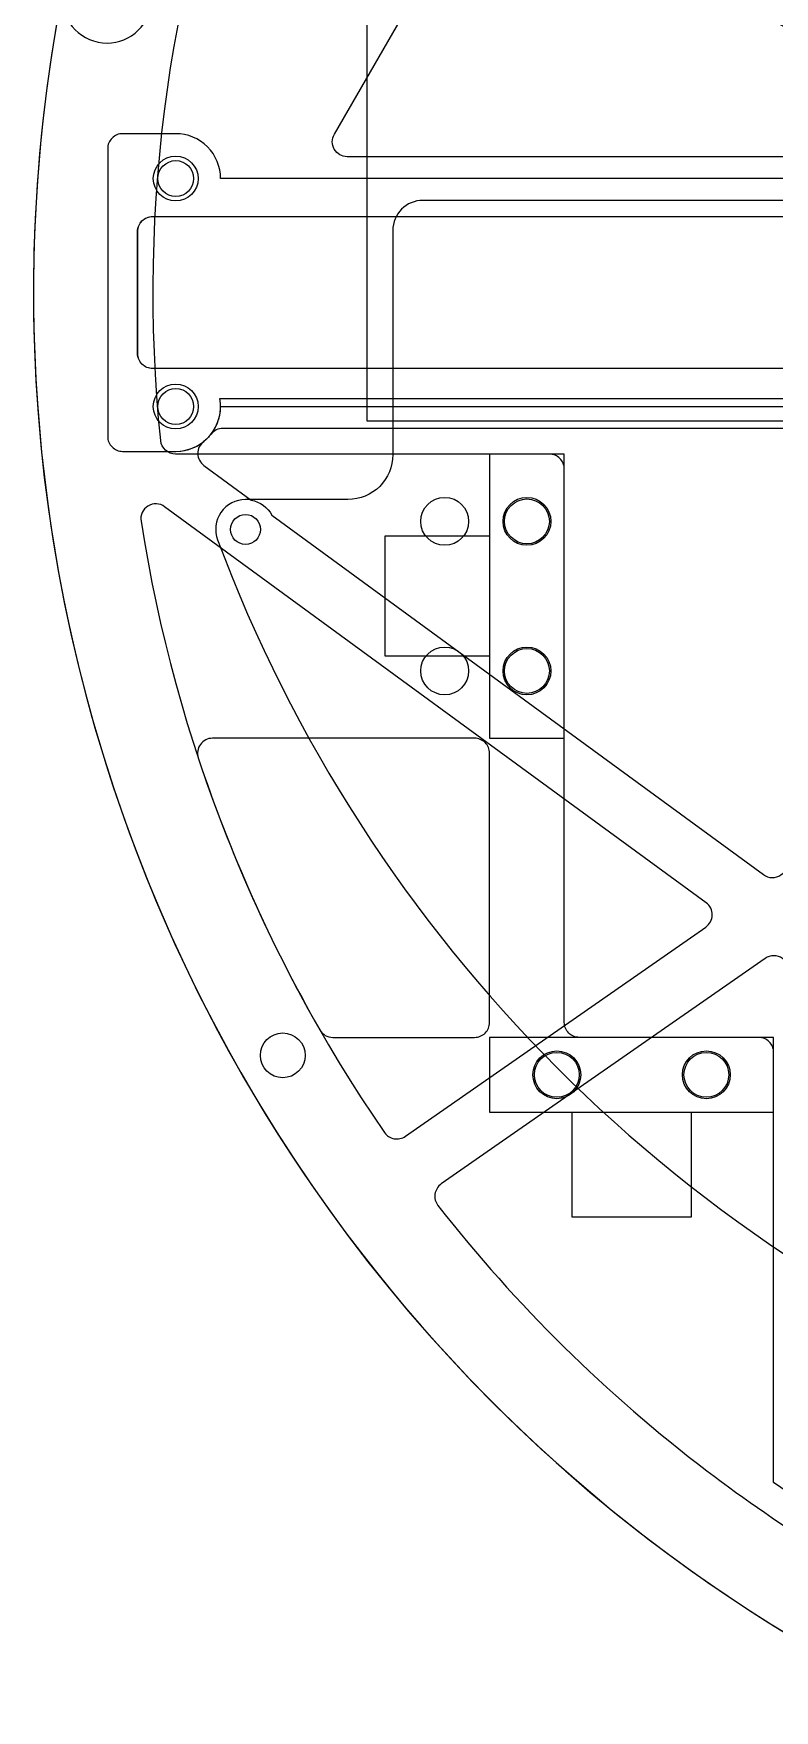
# Model space of a CAD drawing. Header units: inches. Extents: x 0 to 210, y 0 to 179.
# Drawn here: x 0 to 49.6, y 0 to 112.1 of the extents above; entities that cross this region are included whole.
import ezdxf

# ---------------------------------------------------------------- set-up
doc = ezdxf.new("R2010")
doc.units = ezdxf.units.IN
doc.header["$MEASUREMENT"] = 0
for name, color, linetype in [('4段目', 71, 'Continuous'), ('カバー', 6, 'Continuous'), ('基板', 4, 'Continuous'), ('穴', 3, 'Continuous'), ('超音波センサ', 4, 'Continuous')]:
    doc.layers.add(name, color=color, linetype=linetype)

msp = doc.modelspace()

# ---------------------------------------------------------------- linework, layer by layer
for points in [[(33.76, 122.07), (62.04, 105.75, -0.767327), (61.54, 103.88), (20.98, 103.88, -0.57735), (20.12, 105.38), (29.43, 121.51, -0.317837), (30.48, 121.99, 0.125968), (32.95, 122.15, -0.213422)], [(6.97, 90.72), (6.97, 98.88, -0.414214), (7.97, 99.88), (90.43, 99.88, -0.414214), (91.43, 98.88), (91.43, 90.72, -0.414214), (90.43, 89.72), (7.97, 89.72, -0.414214)], [(15.94, 79.92), (48.82, 55.88, 0.320104), (49.99, 55.87), (88.36, 82.58, 0.597767), (88.01, 84.31, -0.154834), (86.51, 85.33, 0.231089), (85.73, 85.72), (12.66, 85.72, 0.231089), (11.87, 85.33, -0.059752), (11.37, 84.83, 0.495694), (11.4, 83.24), (14.56, 80.92, -0.224377)], [(7.19, 79.51, 0.112515), (23.47, 38.64, 0.415644), (24.87, 38.39), (44.97, 52.38, 0.515032), (44.99, 54), (8.77, 80.48, 0.668446)]]:
    msp.add_lwpolyline(points, format="xyb", close=True)
for points in [[(1.97, 115.06, 0.340828), (59.23, 0.3, 0.113242)], [(45.04, 16.02, 0.048184), (61.23, 6), (67, 6, 0.414214), (70, 9), (70, 19.91, 0.209851), (69.68, 20.64, -1.259627), (72.89, 22.84, 0.309606), (73.83, 22.2), (85.44, 22.2, 0.725473), (86.03, 24.01), (50.1, 50.27, 0.320104), (48.93, 50.28), (27.27, 35.2, 0.43078), (27.05, 33.76, 0.064077), (45.04, 16.02)]]:
    msp.add_lwpolyline(points, format="xyb")
at = {"layer": '4段目'}
msp.add_lwpolyline([(174.06, 173.9, 0.181382), (172.08, 174.64), (37.72, 174.64), (37.72, 174.64, 0.163655), (35.95, 173.9, 0.537546), (59.23, 0.3, 0.113242), (60.54, 0), (149.46, 0, 0.113242), (150.77, 0.3, 0.537546), (174.05, 173.9)], format="xyb", dxfattribs=at)
for points in [[(42.47, 168.64), (167.53, 168.64, -0.179218), (168.18, 168.4, -0.245699), (201.49, 84.9, -0.384572), (200.5, 84), (175.5, 84, 0.414214), (174.5, 83), (174.5, 46, -0.414214), (173.5, 45), (161.5, 45, 0.414214), (160.5, 44), (160.5, 15.25, -0.048784), (144.03, 6), (65.97, 6, -0.048784), (49.5, 15.25), (49.5, 44, 0.414214), (48.5, 45), (36.5, 45, -0.414214), (35.5, 46), (35.5, 83, 0.414214), (34.5, 84), (9.5, 84, -0.384572), (8.51, 84.9, -0.245699), (41.82, 168.4, -0.179218)], [(20.01, 45), (29.5, 45, 0.414214), (30.5, 46), (30.5, 64, 0.414214), (29.5, 65), (11.97, 65, 0.51127), (11.02, 63.69, 0.050427), (19.15, 45.5, 0.268583)]]:
    msp.add_lwpolyline(points, format="xyb", close=True, dxfattribs=at)
for centre in [(27.5, 79.5), (33, 79.5), (27.5, 69.5), (33, 69.5), (35, 42.5), (45, 42.5)]:
    msp.add_circle(centre, 1.6, dxfattribs=at)
at = {"layer": 'カバー'}
msp.add_line((12.46, 87.72), (92.45, 87.72), dxfattribs=at)
for points in [[(4.79, 118.62, -0.146169), (34.28, 169.68, -0.419969), (35.7, 169.63, 2.38113), (35.95, 173.9, 0.166257), (1.97, 115.06, 2.38113), (5.55, 117.41, -0.419969)], [(49.19, 87.18), (85.88, 87.18, 0.414214), (88.88, 84.18), (92.42, 84.18, 0.414214), (93.42, 85.18), (93.42, 94.8), (93.42, 104.42, 0.414214), (92.42, 105.42), (88.88, 105.42, 0.414214), (85.88, 102.42), (49.19, 102.42), (12.51, 102.42, 0.414214), (9.51, 105.42), (5.96, 105.42, 0.414214), (4.96, 104.42), (4.96, 94.8), (4.96, 85.18, 0.414214), (5.96, 84.18), (9.51, 84.18, 0.414214), (12.51, 87.18)], [(49.19, 89.72), (7.96, 89.72, -0.414214), (6.96, 90.72), (6.96, 94.8), (6.96, 98.88, -0.414214), (7.96, 99.88), (49.19, 99.88), (90.42, 99.88, -0.414214), (91.42, 98.88), (91.42, 94.8), (91.42, 90.72, -0.414214), (90.42, 89.72)]]:
    msp.add_lwpolyline(points, format="xyb", close=True, dxfattribs=at)
for centre in [(9.51, 102.42), (9.51, 87.18)]:
    msp.add_circle(centre, 1.2, dxfattribs=at)
msp.add_arc((9.51, 87.18), 3, 270, 10.3698, dxfattribs=at)
at = {"layer": '基板'}
msp.add_lwpolyline([(53.4, 111.8), (50.22, 111.8), (50.22, 113.9), (22.3, 113.84), (22.3, 86.23), (50.22, 86.23), (50.22, 88.18), (52.7, 88.24, 0.414212), (56.32, 91.61)], format="xyb", dxfattribs=at)
msp.add_lwpolyline([(72.25, 103.53), (69.75, 101.03, -0.198912), (69.58, 100.96), (26.03, 100.96, 0.414214), (24.03, 98.96), (24.03, 83.96, -0.414214), (21.03, 80.96), (14.18, 80.96, 0.523448), (12.31, 78.26, 0.216949), (70.33, 20.24, 0.523448), (73.03, 22.11), (73.03, 28.96, -0.414214), (76.03, 31.96), (91.03, 31.96, 0.414214), (93.03, 33.96), (93.03, 77.51, -0.198912), (93.1, 77.68), (95.6, 80.18)], format="xyb", close=True, dxfattribs=at)
at = {"layer": '穴'}
for centre, radius in [((9.51, 102.42), 1.5), ((9.51, 87.18), 1.5), ((14.18, 78.96), 1), ((16.67, 43.8), 1.5)]:
    msp.add_circle(centre, radius, dxfattribs=at)
at = {"layer": '超音波センサ'}
for points in [[(30.5, 65), (35.5, 65), (35.5, 84), (30.5, 84)], [(49.5, 40), (49.5, 45), (30.5, 45), (30.5, 40)]]:
    msp.add_lwpolyline(points, close=True, dxfattribs=at)
for points in [[(30.5, 78.5), (23.5, 78.5), (23.5, 70.5), (25.5, 70.5), (30.5, 70.5)], [(36, 40), (36, 33), (44, 33), (44, 35), (44, 40)]]:
    msp.add_lwpolyline(points, dxfattribs=at)
for centre in [(33, 79.5), (33, 69.5), (35, 42.5), (45, 42.5)]:
    msp.add_circle(centre, 1.5, dxfattribs=at)

doc.saveas('drawing.dxf')
